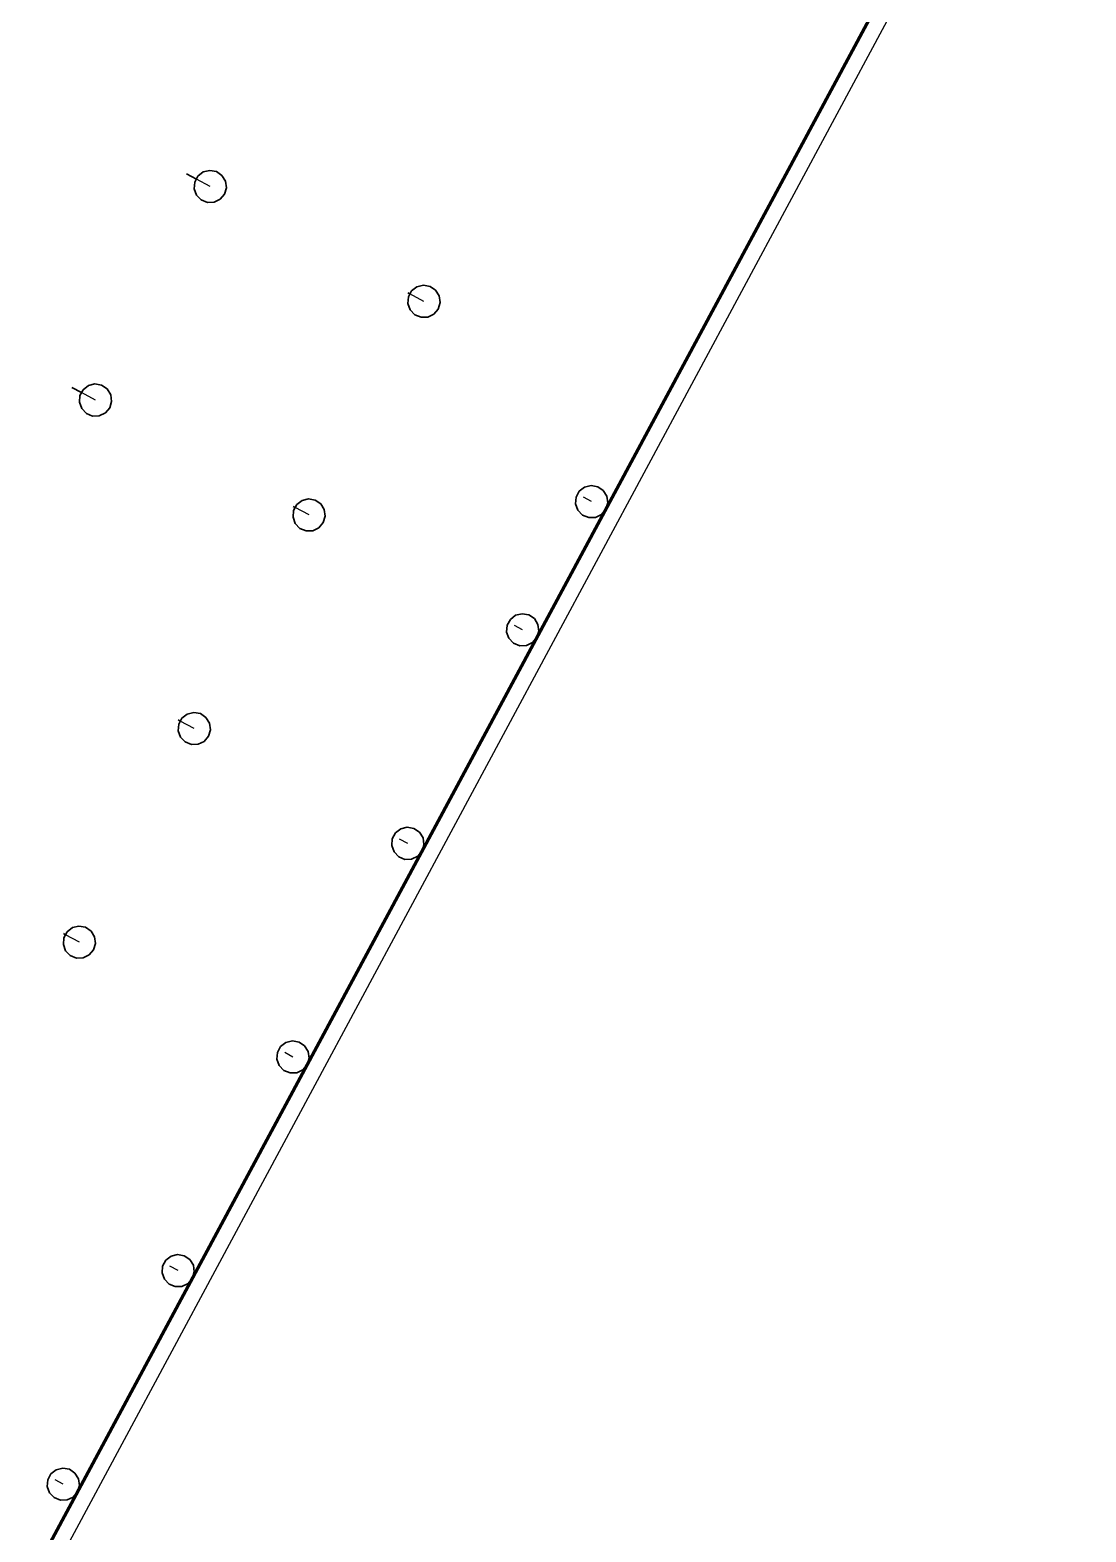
# Model space of a CAD drawing. Header units: metres. Extents: x 2711799 to 2711985, y 1236908 to 1237087.
# Drawn here: x 2711833.6 to 2711840.13, y 1236979.46 to 1236988.75 of the extents above; entities that cross this region are included whole.
import ezdxf

# ---------------------------------------------------------------- set-up
doc = ezdxf.new("R2010")
doc.units = ezdxf.units.M
doc.linetypes.add('AUSGEZOGEN', pattern=[0])
doc.linetypes.add('VERDECKT2_S2', pattern=[0.18, 0.1, -0.08])
for name, color, linetype, lineweight in [('XR$9$Beton Ansicht', 7, 'AUSGEZOGEN', 35), ('XR$9$Beton verdeckt vorne', 7, 'VERDECKT2_S2', 25), ('XR$9$STANDARD_1', 7, 'AUSGEZOGEN', 13)]:
    doc.layers.add(name, color=color, linetype=linetype, lineweight=lineweight)

msp = doc.modelspace()

# ---------------------------------------------------------------- linework, layer by layer
at = {"layer": 'XR$9$Beton Ansicht', "transparency": 33554687}
for p, q in [((2711834.6298, 1236987.8317, 640.05), (2711834.569, 1236987.8644, 640.05)), ((2711834.62, 1236987.8134, 640.05), (2711834.6397, 1236987.85, 640.05)), ((2711834.6397, 1236987.85, 640.05), (2711834.6725, 1236987.8754, 640.05)), ((2711834.6725, 1236987.8754, 640.05), (2711834.7129, 1236987.8853, 640.05)), ((2711834.7129, 1236987.8853, 640.05), (2711834.7539, 1236987.8779, 640.05)), ((2711834.7539, 1236987.8779, 640.05), (2711834.7882, 1236987.8545, 640.05)), ((2711834.7882, 1236987.8545, 640.05), (2711834.8101, 1236987.8191, 640.05)), ((2711834.6169, 1236987.7719, 640.05), (2711834.62, 1236987.8134, 640.05)), ((2711834.6309, 1236987.7328, 640.05), (2711834.6169, 1236987.7719, 640.05)), ((2711834.8157, 1236987.7779, 640.05), (2711834.804, 1236987.738, 640.05)), ((2711834.8101, 1236987.8191, 640.05), (2711834.8157, 1236987.7779, 640.05)), ((2711834.6597, 1236987.7027, 640.05), (2711834.6309, 1236987.7328, 640.05)), ((2711834.6982, 1236987.687, 640.05), (2711834.6597, 1236987.7027, 640.05)), ((2711834.7397, 1236987.6882, 640.05), (2711834.6982, 1236987.687, 640.05)), ((2711834.7772, 1236987.7063, 640.05), (2711834.7397, 1236987.6882, 640.05)), ((2711834.804, 1236987.738, 640.05), (2711834.7772, 1236987.7063, 640.05)), ((2711835.938, 1236987.0616, 640.05), (2711835.9411, 1236987.1031, 640.05)), ((2711835.951, 1236987.1214, 640.05), (2711835.9383, 1236987.1282, 640.05)), ((2711835.9411, 1236987.1031, 640.05), (2711835.9608, 1236987.1397, 640.05)), ((2711835.9608, 1236987.1397, 640.05), (2711835.9937, 1236987.1651, 640.05)), ((2711835.9937, 1236987.1651, 640.05), (2711836.0341, 1236987.175, 640.05)), ((2711836.0341, 1236987.175, 640.05), (2711836.075, 1236987.1676, 640.05)), ((2711836.075, 1236987.1676, 640.05), (2711836.1094, 1236987.1442, 640.05)), ((2711836.1094, 1236987.1442, 640.05), (2711836.1313, 1236987.1088, 640.05)), ((2711836.1313, 1236987.1088, 640.05), (2711836.1369, 1236987.0676, 640.05)), ((2711835.9521, 1236987.0224, 640.05), (2711835.938, 1236987.0616, 640.05)), ((2711835.9808, 1236986.9924, 640.05), (2711835.9521, 1236987.0224, 640.05)), ((2711836.1252, 1236987.0277, 640.05), (2711836.0983, 1236986.996, 640.05)), ((2711836.1369, 1236987.0676, 640.05), (2711836.1252, 1236987.0277, 640.05)), ((2711836.0193, 1236986.9766, 640.05), (2711835.9808, 1236986.9924, 640.05)), ((2711836.0609, 1236986.9779, 640.05), (2711836.0193, 1236986.9766, 640.05)), ((2711836.0983, 1236986.996, 640.05), (2711836.0609, 1236986.9779, 640.05)), ((2711833.9195, 1236986.5105, 640.05), (2711833.8587, 1236986.5432, 640.05)), ((2711833.9294, 1236986.5288, 640.05), (2711833.9622, 1236986.5543, 640.05)), ((2711833.9622, 1236986.5543, 640.05), (2711834.0026, 1236986.5642, 640.05)), ((2711834.0026, 1236986.5642, 640.05), (2711834.0435, 1236986.5567, 640.05)), ((2711834.0435, 1236986.5567, 640.05), (2711834.0779, 1236986.5333, 640.05)), ((2711833.9066, 1236986.4507, 640.05), (2711833.9097, 1236986.4922, 640.05)), ((2711833.9206, 1236986.4116, 640.05), (2711833.9066, 1236986.4507, 640.05)), ((2711833.9097, 1236986.4922, 640.05), (2711833.9294, 1236986.5288, 640.05)), ((2711834.0779, 1236986.5333, 640.05), (2711834.0998, 1236986.498, 640.05)), ((2711834.1054, 1236986.4568, 640.05), (2711834.0937, 1236986.4168, 640.05)), ((2711834.0998, 1236986.498, 640.05), (2711834.1054, 1236986.4568, 640.05)), ((2711833.9494, 1236986.3816, 640.05), (2711833.9206, 1236986.4116, 640.05)), ((2711833.9878, 1236986.3658, 640.05), (2711833.9494, 1236986.3816, 640.05)), ((2711834.0294, 1236986.3671, 640.05), (2711833.9878, 1236986.3658, 640.05)), ((2711834.0669, 1236986.3851, 640.05), (2711834.0294, 1236986.3671, 640.05)), ((2711834.0937, 1236986.4168, 640.05), (2711834.0669, 1236986.3851, 640.05)), ((2711836.9782, 1236985.8643, 640.05), (2711836.9979, 1236985.9009, 640.05)), ((2711836.9979, 1236985.9009, 640.05), (2711837.0307, 1236985.9264, 640.05)), ((2711837.0307, 1236985.9264, 640.05), (2711837.0711, 1236985.9362, 640.05)), ((2711837.0711, 1236985.9362, 640.05), (2711837.1121, 1236985.9288, 640.05)), ((2711837.1121, 1236985.9288, 640.05), (2711837.1464, 1236985.9054, 640.05)), ((2711837.1464, 1236985.9054, 640.05), (2711837.1683, 1236985.87, 640.05)), ((2711835.2407, 1236985.8002, 640.05), (2711835.228, 1236985.807, 640.05)), ((2711835.2308, 1236985.7819, 640.05), (2711835.2505, 1236985.8185, 640.05)), ((2711835.2505, 1236985.8185, 640.05), (2711835.2834, 1236985.844, 640.05)), ((2711835.2834, 1236985.844, 640.05), (2711835.3238, 1236985.8538, 640.05)), ((2711835.3238, 1236985.8538, 640.05), (2711835.3647, 1236985.8464, 640.05)), ((2711835.3647, 1236985.8464, 640.05), (2711835.3991, 1236985.823, 640.05)), ((2711835.3991, 1236985.823, 640.05), (2711835.4209, 1236985.7877, 640.05)), ((2711836.9751, 1236985.8228, 640.05), (2711836.9782, 1236985.8643, 640.05)), ((2711836.9891, 1236985.7837, 640.05), (2711836.9751, 1236985.8228, 640.05)), ((2711837.1739, 1236985.8288, 640.05), (2711837.1622, 1236985.7889, 640.05)), ((2711837.1683, 1236985.87, 640.05), (2711837.1739, 1236985.8288, 640.05)), ((2711835.2277, 1236985.7404, 640.05), (2711835.2308, 1236985.7819, 640.05)), ((2711835.2418, 1236985.7013, 640.05), (2711835.2277, 1236985.7404, 640.05)), ((2711835.4149, 1236985.7065, 640.05), (2711835.388, 1236985.6748, 640.05)), ((2711835.4265, 1236985.7465, 640.05), (2711835.4149, 1236985.7065, 640.05)), ((2711835.4209, 1236985.7877, 640.05), (2711835.4265, 1236985.7465, 640.05)), ((2711837.0179, 1236985.7536, 640.05), (2711836.9891, 1236985.7837, 640.05)), ((2711837.0563, 1236985.7379, 640.05), (2711837.0179, 1236985.7536, 640.05)), ((2711837.0979, 1236985.7391, 640.05), (2711837.0563, 1236985.7379, 640.05)), ((2711837.1354, 1236985.7572, 640.05), (2711837.0979, 1236985.7391, 640.05)), ((2711837.1622, 1236985.7889, 640.05), (2711837.1354, 1236985.7572, 640.05)), ((2711835.2705, 1236985.6712, 640.05), (2711835.2418, 1236985.7013, 640.05)), ((2711835.309, 1236985.6555, 640.05), (2711835.2705, 1236985.6712, 640.05)), ((2711835.3506, 1236985.6567, 640.05), (2711835.309, 1236985.6555, 640.05)), ((2711835.388, 1236985.6748, 640.05), (2711835.3506, 1236985.6567, 640.05)), ((2711836.5489, 1236985.0301, 640.05), (2711836.552, 1236985.0716, 640.05)), ((2711836.552, 1236985.0716, 640.05), (2711836.5717, 1236985.1082, 640.05)), ((2711836.5717, 1236985.1082, 640.05), (2711836.6046, 1236985.1337, 640.05)), ((2711836.6046, 1236985.1337, 640.05), (2711836.6449, 1236985.1435, 640.05)), ((2711836.6449, 1236985.1435, 640.05), (2711836.6859, 1236985.1361, 640.05)), ((2711836.6859, 1236985.1361, 640.05), (2711836.7202, 1236985.1127, 640.05)), ((2711836.7202, 1236985.1127, 640.05), (2711836.7421, 1236985.0773, 640.05)), ((2711836.7421, 1236985.0773, 640.05), (2711836.7477, 1236985.0361, 640.05)), ((2711836.5629, 1236984.991, 640.05), (2711836.5489, 1236985.0301, 640.05)), ((2711836.5917, 1236984.9609, 640.05), (2711836.5629, 1236984.991, 640.05)), ((2711836.6302, 1236984.9452, 640.05), (2711836.5917, 1236984.9609, 640.05)), ((2711836.7092, 1236984.9645, 640.05), (2711836.6717, 1236984.9464, 640.05)), ((2711836.7361, 1236984.9962, 640.05), (2711836.7092, 1236984.9645, 640.05)), ((2711836.7477, 1236985.0361, 640.05), (2711836.7361, 1236984.9962, 640.05)), ((2711836.6717, 1236984.9464, 640.05), (2711836.6302, 1236984.9452, 640.05)), ((2711834.5205, 1236984.4607, 640.05), (2711834.5402, 1236984.4974, 640.05)), ((2711834.5402, 1236984.4974, 640.05), (2711834.5731, 1236984.5228, 640.05)), ((2711834.5731, 1236984.5228, 640.05), (2711834.6135, 1236984.5327, 640.05)), ((2711834.6135, 1236984.5327, 640.05), (2711834.6544, 1236984.5253, 640.05)), ((2711834.6544, 1236984.5253, 640.05), (2711834.6888, 1236984.5019, 640.05)), ((2711834.6888, 1236984.5019, 640.05), (2711834.7106, 1236984.4665, 640.05)), ((2711834.5174, 1236984.4193, 640.05), (2711834.5205, 1236984.4607, 640.05)), ((2711834.5315, 1236984.3801, 640.05), (2711834.5174, 1236984.4193, 640.05)), ((2711834.5304, 1236984.479, 640.05), (2711834.5176, 1236984.4859, 640.05)), ((2711834.7162, 1236984.4253, 640.05), (2711834.7046, 1236984.3854, 640.05)), ((2711834.7106, 1236984.4665, 640.05), (2711834.7162, 1236984.4253, 640.05)), ((2711834.5602, 1236984.3501, 640.05), (2711834.5315, 1236984.3801, 640.05)), ((2711834.5987, 1236984.3343, 640.05), (2711834.5602, 1236984.3501, 640.05)), ((2711834.6403, 1236984.3356, 640.05), (2711834.5987, 1236984.3343, 640.05)), ((2711834.6777, 1236984.3536, 640.05), (2711834.6403, 1236984.3356, 640.05)), ((2711834.7046, 1236984.3854, 640.05), (2711834.6777, 1236984.3536, 640.05)), ((2711835.8417, 1236983.7504, 640.05), (2711835.8614, 1236983.7871, 640.05)), ((2711835.8614, 1236983.7871, 640.05), (2711835.8942, 1236983.8125, 640.05)), ((2711835.8942, 1236983.8125, 640.05), (2711835.9346, 1236983.8224, 640.05)), ((2711835.9346, 1236983.8224, 640.05), (2711835.9756, 1236983.815, 640.05)), ((2711835.9756, 1236983.815, 640.05), (2711836.0099, 1236983.7916, 640.05)), ((2711836.0099, 1236983.7916, 640.05), (2711836.0318, 1236983.7562, 640.05)), ((2711836.0318, 1236983.7562, 640.05), (2711836.0374, 1236983.715, 640.05)), ((2711835.8386, 1236983.709, 640.05), (2711835.8417, 1236983.7504, 640.05)), ((2711835.8526, 1236983.6698, 640.05), (2711835.8386, 1236983.709, 640.05)), ((2711835.8814, 1236983.6398, 640.05), (2711835.8526, 1236983.6698, 640.05)), ((2711836.0257, 1236983.6751, 640.05), (2711835.9989, 1236983.6433, 640.05)), ((2711836.0374, 1236983.715, 640.05), (2711836.0257, 1236983.6751, 640.05)), ((2711835.9198, 1236983.624, 640.05), (2711835.8814, 1236983.6398, 640.05)), ((2711835.9614, 1236983.6253, 640.05), (2711835.9198, 1236983.624, 640.05)), ((2711835.9989, 1236983.6433, 640.05), (2711835.9614, 1236983.6253, 640.05)), ((2711833.8299, 1236983.1762, 640.05), (2711833.8628, 1236983.2017, 640.05)), ((2711833.8628, 1236983.2017, 640.05), (2711833.9032, 1236983.2115, 640.05)), ((2711833.9032, 1236983.2115, 640.05), (2711833.9441, 1236983.2041, 640.05)), ((2711833.9441, 1236983.2041, 640.05), (2711833.9785, 1236983.1807, 640.05)), ((2711833.8071, 1236983.0981, 640.05), (2711833.8102, 1236983.1396, 640.05)), ((2711833.82, 1236983.1579, 640.05), (2711833.8073, 1236983.1647, 640.05)), ((2711833.8102, 1236983.1396, 640.05), (2711833.8299, 1236983.1762, 640.05)), ((2711833.9785, 1236983.1807, 640.05), (2711834.0003, 1236983.1453, 640.05)), ((2711834.0059, 1236983.1041, 640.05), (2711833.9943, 1236983.0642, 640.05)), ((2711834.0003, 1236983.1453, 640.05), (2711834.0059, 1236983.1041, 640.05)), ((2711833.8212, 1236983.059, 640.05), (2711833.8071, 1236983.0981, 640.05)), ((2711833.8499, 1236983.0289, 640.05), (2711833.8212, 1236983.059, 640.05)), ((2711833.8884, 1236983.0132, 640.05), (2711833.8499, 1236983.0289, 640.05)), ((2711833.9299, 1236983.0144, 640.05), (2711833.8884, 1236983.0132, 640.05)), ((2711833.9674, 1236983.0325, 640.05), (2711833.9299, 1236983.0144, 640.05)), ((2711833.9943, 1236983.0642, 640.05), (2711833.9674, 1236983.0325, 640.05)), ((2711835.1314, 1236982.4293, 640.05), (2711835.1511, 1236982.4659, 640.05)), ((2711835.1511, 1236982.4659, 640.05), (2711835.1839, 1236982.4913, 640.05)), ((2711835.1839, 1236982.4913, 640.05), (2711835.2243, 1236982.5012, 640.05)), ((2711835.2243, 1236982.5012, 640.05), (2711835.2652, 1236982.4938, 640.05)), ((2711835.2652, 1236982.4938, 640.05), (2711835.2996, 1236982.4704, 640.05)), ((2711835.2996, 1236982.4704, 640.05), (2711835.3215, 1236982.435, 640.05)), ((2711835.1283, 1236982.3878, 640.05), (2711835.1314, 1236982.4293, 640.05)), ((2711835.1423, 1236982.3487, 640.05), (2711835.1283, 1236982.3878, 640.05)), ((2711835.3271, 1236982.3938, 640.05), (2711835.3154, 1236982.3539, 640.05)), ((2711835.3215, 1236982.435, 640.05), (2711835.3271, 1236982.3938, 640.05)), ((2711835.1711, 1236982.3186, 640.05), (2711835.1423, 1236982.3487, 640.05)), ((2711835.2095, 1236982.3029, 640.05), (2711835.1711, 1236982.3186, 640.05)), ((2711835.2511, 1236982.3041, 640.05), (2711835.2095, 1236982.3029, 640.05)), ((2711835.2886, 1236982.3222, 640.05), (2711835.2511, 1236982.3041, 640.05)), ((2711835.3154, 1236982.3539, 640.05), (2711835.2886, 1236982.3222, 640.05)), ((2711834.4407, 1236981.1447, 640.05), (2711834.4736, 1236981.1702, 640.05)), ((2711834.4736, 1236981.1702, 640.05), (2711834.514, 1236981.1801, 640.05)), ((2711834.514, 1236981.1801, 640.05), (2711834.5549, 1236981.1726, 640.05)), ((2711834.5549, 1236981.1726, 640.05), (2711834.5893, 1236981.1492, 640.05)), ((2711834.418, 1236981.0666, 640.05), (2711834.4211, 1236981.1081, 640.05)), ((2711834.432, 1236981.0275, 640.05), (2711834.418, 1236981.0666, 640.05)), ((2711834.4211, 1236981.1081, 640.05), (2711834.4407, 1236981.1447, 640.05)), ((2711834.5893, 1236981.1492, 640.05), (2711834.6112, 1236981.1139, 640.05)), ((2711834.6168, 1236981.0727, 640.05), (2711834.6051, 1236981.0327, 640.05)), ((2711834.6112, 1236981.1139, 640.05), (2711834.6168, 1236981.0727, 640.05)), ((2711834.4607, 1236980.9975, 640.05), (2711834.432, 1236981.0275, 640.05)), ((2711834.4992, 1236980.9817, 640.05), (2711834.4607, 1236980.9975, 640.05)), ((2711834.5408, 1236980.983, 640.05), (2711834.4992, 1236980.9817, 640.05)), ((2711834.5783, 1236981.001, 640.05), (2711834.5408, 1236980.983, 640.05)), ((2711834.6051, 1236981.0327, 640.05), (2711834.5783, 1236981.001, 640.05)), ((2711833.7633, 1236979.849, 640.05), (2711833.8037, 1236979.8589, 640.05)), ((2711833.8037, 1236979.8589, 640.05), (2711833.8446, 1236979.8515, 640.05)), ((2711833.8446, 1236979.8515, 640.05), (2711833.879, 1236979.8281, 640.05)), ((2711833.7076, 1236979.7455, 640.05), (2711833.7107, 1236979.787, 640.05)), ((2711833.7107, 1236979.787, 640.05), (2711833.7304, 1236979.8236, 640.05)), ((2711833.7304, 1236979.8236, 640.05), (2711833.7633, 1236979.849, 640.05)), ((2711833.879, 1236979.8281, 640.05), (2711833.9009, 1236979.7927, 640.05)), ((2711833.9009, 1236979.7927, 640.05), (2711833.9065, 1236979.7515, 640.05)), ((2711833.7217, 1236979.7063, 640.05), (2711833.7076, 1236979.7455, 640.05)), ((2711833.7504, 1236979.6763, 640.05), (2711833.7217, 1236979.7063, 640.05)), ((2711833.7889, 1236979.6605, 640.05), (2711833.7504, 1236979.6763, 640.05)), ((2711833.8679, 1236979.6799, 640.05), (2711833.8305, 1236979.6618, 640.05)), ((2711833.8948, 1236979.7116, 640.05), (2711833.8679, 1236979.6799, 640.05)), ((2711833.9065, 1236979.7515, 640.05), (2711833.8948, 1236979.7116, 640.05)), ((2711833.8305, 1236979.6618, 640.05), (2711833.7889, 1236979.6605, 640.05))]:
    msp.add_line(p, q, dxfattribs=at)
at = {"layer": 'XR$9$Beton Ansicht', "color": 7, "linetype": 'AUSGEZOGEN', "lineweight": 35, "transparency": 33554687}
for p, q in [((2711834.6298, 1236987.8317, 640.05), (2711834.569, 1236987.8644, 640.05)), ((2711834.62, 1236987.8134, 640.05), (2711834.6397, 1236987.85, 640.05)), ((2711834.6397, 1236987.85, 640.05), (2711834.6725, 1236987.8754, 640.05)), ((2711834.6725, 1236987.8754, 640.05), (2711834.7129, 1236987.8853, 640.05)), ((2711834.7129, 1236987.8853, 640.05), (2711834.7539, 1236987.8779, 640.05)), ((2711834.7539, 1236987.8779, 640.05), (2711834.7882, 1236987.8545, 640.05)), ((2711834.7882, 1236987.8545, 640.05), (2711834.8101, 1236987.8191, 640.05)), ((2711834.6169, 1236987.7719, 640.05), (2711834.62, 1236987.8134, 640.05)), ((2711834.6309, 1236987.7328, 640.05), (2711834.6169, 1236987.7719, 640.05)), ((2711834.8157, 1236987.7779, 640.05), (2711834.804, 1236987.738, 640.05)), ((2711834.8101, 1236987.8191, 640.05), (2711834.8157, 1236987.7779, 640.05)), ((2711834.6597, 1236987.7027, 640.05), (2711834.6309, 1236987.7328, 640.05)), ((2711834.6982, 1236987.687, 640.05), (2711834.6597, 1236987.7027, 640.05)), ((2711834.7397, 1236987.6882, 640.05), (2711834.6982, 1236987.687, 640.05)), ((2711834.7772, 1236987.7063, 640.05), (2711834.7397, 1236987.6882, 640.05)), ((2711834.804, 1236987.738, 640.05), (2711834.7772, 1236987.7063, 640.05)), ((2711835.938, 1236987.0616, 640.05), (2711835.9411, 1236987.1031, 640.05)), ((2711835.951, 1236987.1214, 640.05), (2711835.9383, 1236987.1282, 640.05)), ((2711835.9411, 1236987.1031, 640.05), (2711835.9608, 1236987.1397, 640.05)), ((2711835.9608, 1236987.1397, 640.05), (2711835.9937, 1236987.1651, 640.05)), ((2711835.9937, 1236987.1651, 640.05), (2711836.0341, 1236987.175, 640.05)), ((2711836.0341, 1236987.175, 640.05), (2711836.075, 1236987.1676, 640.05)), ((2711836.075, 1236987.1676, 640.05), (2711836.1094, 1236987.1442, 640.05)), ((2711836.1094, 1236987.1442, 640.05), (2711836.1313, 1236987.1088, 640.05)), ((2711836.1313, 1236987.1088, 640.05), (2711836.1369, 1236987.0676, 640.05)), ((2711835.9521, 1236987.0224, 640.05), (2711835.938, 1236987.0616, 640.05)), ((2711835.9808, 1236986.9924, 640.05), (2711835.9521, 1236987.0224, 640.05)), ((2711836.1252, 1236987.0277, 640.05), (2711836.0983, 1236986.996, 640.05)), ((2711836.1369, 1236987.0676, 640.05), (2711836.1252, 1236987.0277, 640.05)), ((2711836.0193, 1236986.9766, 640.05), (2711835.9808, 1236986.9924, 640.05)), ((2711836.0609, 1236986.9779, 640.05), (2711836.0193, 1236986.9766, 640.05)), ((2711836.0983, 1236986.996, 640.05), (2711836.0609, 1236986.9779, 640.05)), ((2711833.9195, 1236986.5105, 640.05), (2711833.8587, 1236986.5432, 640.05)), ((2711833.9294, 1236986.5288, 640.05), (2711833.9622, 1236986.5543, 640.05)), ((2711833.9622, 1236986.5543, 640.05), (2711834.0026, 1236986.5642, 640.05)), ((2711834.0026, 1236986.5642, 640.05), (2711834.0435, 1236986.5567, 640.05)), ((2711834.0435, 1236986.5567, 640.05), (2711834.0779, 1236986.5333, 640.05)), ((2711833.9066, 1236986.4507, 640.05), (2711833.9097, 1236986.4922, 640.05)), ((2711833.9206, 1236986.4116, 640.05), (2711833.9066, 1236986.4507, 640.05)), ((2711833.9097, 1236986.4922, 640.05), (2711833.9294, 1236986.5288, 640.05)), ((2711834.0779, 1236986.5333, 640.05), (2711834.0998, 1236986.498, 640.05)), ((2711834.1054, 1236986.4568, 640.05), (2711834.0937, 1236986.4168, 640.05)), ((2711834.0998, 1236986.498, 640.05), (2711834.1054, 1236986.4568, 640.05)), ((2711833.9494, 1236986.3816, 640.05), (2711833.9206, 1236986.4116, 640.05)), ((2711833.9878, 1236986.3658, 640.05), (2711833.9494, 1236986.3816, 640.05)), ((2711834.0294, 1236986.3671, 640.05), (2711833.9878, 1236986.3658, 640.05)), ((2711834.0669, 1236986.3851, 640.05), (2711834.0294, 1236986.3671, 640.05)), ((2711834.0937, 1236986.4168, 640.05), (2711834.0669, 1236986.3851, 640.05)), ((2711836.9782, 1236985.8643, 640.05), (2711836.9979, 1236985.9009, 640.05)), ((2711836.9979, 1236985.9009, 640.05), (2711837.0307, 1236985.9264, 640.05)), ((2711837.0307, 1236985.9264, 640.05), (2711837.0711, 1236985.9362, 640.05)), ((2711837.0711, 1236985.9362, 640.05), (2711837.1121, 1236985.9288, 640.05)), ((2711837.1121, 1236985.9288, 640.05), (2711837.1464, 1236985.9054, 640.05)), ((2711837.1464, 1236985.9054, 640.05), (2711837.1683, 1236985.87, 640.05)), ((2711835.2407, 1236985.8002, 640.05), (2711835.228, 1236985.807, 640.05)), ((2711835.2308, 1236985.7819, 640.05), (2711835.2505, 1236985.8185, 640.05)), ((2711835.2505, 1236985.8185, 640.05), (2711835.2834, 1236985.844, 640.05)), ((2711835.2834, 1236985.844, 640.05), (2711835.3238, 1236985.8538, 640.05)), ((2711835.3238, 1236985.8538, 640.05), (2711835.3647, 1236985.8464, 640.05)), ((2711835.3647, 1236985.8464, 640.05), (2711835.3991, 1236985.823, 640.05)), ((2711835.3991, 1236985.823, 640.05), (2711835.4209, 1236985.7877, 640.05)), ((2711836.9751, 1236985.8228, 640.05), (2711836.9782, 1236985.8643, 640.05)), ((2711836.9891, 1236985.7837, 640.05), (2711836.9751, 1236985.8228, 640.05)), ((2711837.1739, 1236985.8288, 640.05), (2711837.1622, 1236985.7889, 640.05)), ((2711837.1683, 1236985.87, 640.05), (2711837.1739, 1236985.8288, 640.05)), ((2711835.2277, 1236985.7404, 640.05), (2711835.2308, 1236985.7819, 640.05)), ((2711835.2418, 1236985.7013, 640.05), (2711835.2277, 1236985.7404, 640.05)), ((2711835.4149, 1236985.7065, 640.05), (2711835.388, 1236985.6748, 640.05)), ((2711835.4265, 1236985.7465, 640.05), (2711835.4149, 1236985.7065, 640.05)), ((2711835.4209, 1236985.7877, 640.05), (2711835.4265, 1236985.7465, 640.05)), ((2711837.0179, 1236985.7536, 640.05), (2711836.9891, 1236985.7837, 640.05)), ((2711837.0563, 1236985.7379, 640.05), (2711837.0179, 1236985.7536, 640.05)), ((2711837.0979, 1236985.7391, 640.05), (2711837.0563, 1236985.7379, 640.05)), ((2711837.1354, 1236985.7572, 640.05), (2711837.0979, 1236985.7391, 640.05)), ((2711837.1622, 1236985.7889, 640.05), (2711837.1354, 1236985.7572, 640.05)), ((2711835.2705, 1236985.6712, 640.05), (2711835.2418, 1236985.7013, 640.05)), ((2711835.309, 1236985.6555, 640.05), (2711835.2705, 1236985.6712, 640.05)), ((2711835.3506, 1236985.6567, 640.05), (2711835.309, 1236985.6555, 640.05)), ((2711835.388, 1236985.6748, 640.05), (2711835.3506, 1236985.6567, 640.05)), ((2711836.5489, 1236985.0301, 640.05), (2711836.552, 1236985.0716, 640.05)), ((2711836.552, 1236985.0716, 640.05), (2711836.5717, 1236985.1082, 640.05)), ((2711836.5717, 1236985.1082, 640.05), (2711836.6046, 1236985.1337, 640.05)), ((2711836.6046, 1236985.1337, 640.05), (2711836.6449, 1236985.1435, 640.05)), ((2711836.6449, 1236985.1435, 640.05), (2711836.6859, 1236985.1361, 640.05)), ((2711836.6859, 1236985.1361, 640.05), (2711836.7202, 1236985.1127, 640.05)), ((2711836.7202, 1236985.1127, 640.05), (2711836.7421, 1236985.0773, 640.05)), ((2711836.7421, 1236985.0773, 640.05), (2711836.7477, 1236985.0361, 640.05)), ((2711836.5629, 1236984.991, 640.05), (2711836.5489, 1236985.0301, 640.05)), ((2711836.5917, 1236984.9609, 640.05), (2711836.5629, 1236984.991, 640.05)), ((2711836.6302, 1236984.9452, 640.05), (2711836.5917, 1236984.9609, 640.05)), ((2711836.7092, 1236984.9645, 640.05), (2711836.6717, 1236984.9464, 640.05)), ((2711836.7361, 1236984.9962, 640.05), (2711836.7092, 1236984.9645, 640.05)), ((2711836.7477, 1236985.0361, 640.05), (2711836.7361, 1236984.9962, 640.05)), ((2711836.6717, 1236984.9464, 640.05), (2711836.6302, 1236984.9452, 640.05)), ((2711834.5205, 1236984.4607, 640.05), (2711834.5402, 1236984.4974, 640.05)), ((2711834.5402, 1236984.4974, 640.05), (2711834.5731, 1236984.5228, 640.05)), ((2711834.5731, 1236984.5228, 640.05), (2711834.6135, 1236984.5327, 640.05)), ((2711834.6135, 1236984.5327, 640.05), (2711834.6544, 1236984.5253, 640.05)), ((2711834.6544, 1236984.5253, 640.05), (2711834.6888, 1236984.5019, 640.05)), ((2711834.6888, 1236984.5019, 640.05), (2711834.7106, 1236984.4665, 640.05)), ((2711834.5174, 1236984.4193, 640.05), (2711834.5205, 1236984.4607, 640.05)), ((2711834.5315, 1236984.3801, 640.05), (2711834.5174, 1236984.4193, 640.05)), ((2711834.5304, 1236984.479, 640.05), (2711834.5176, 1236984.4859, 640.05)), ((2711834.7162, 1236984.4253, 640.05), (2711834.7046, 1236984.3854, 640.05)), ((2711834.7106, 1236984.4665, 640.05), (2711834.7162, 1236984.4253, 640.05)), ((2711834.5602, 1236984.3501, 640.05), (2711834.5315, 1236984.3801, 640.05)), ((2711834.5987, 1236984.3343, 640.05), (2711834.5602, 1236984.3501, 640.05)), ((2711834.6403, 1236984.3356, 640.05), (2711834.5987, 1236984.3343, 640.05)), ((2711834.6777, 1236984.3536, 640.05), (2711834.6403, 1236984.3356, 640.05)), ((2711834.7046, 1236984.3854, 640.05), (2711834.6777, 1236984.3536, 640.05)), ((2711835.8417, 1236983.7504, 640.05), (2711835.8614, 1236983.7871, 640.05)), ((2711835.8614, 1236983.7871, 640.05), (2711835.8942, 1236983.8125, 640.05)), ((2711835.8942, 1236983.8125, 640.05), (2711835.9346, 1236983.8224, 640.05)), ((2711835.9346, 1236983.8224, 640.05), (2711835.9756, 1236983.815, 640.05)), ((2711835.9756, 1236983.815, 640.05), (2711836.0099, 1236983.7916, 640.05)), ((2711836.0099, 1236983.7916, 640.05), (2711836.0318, 1236983.7562, 640.05)), ((2711836.0318, 1236983.7562, 640.05), (2711836.0374, 1236983.715, 640.05)), ((2711835.8386, 1236983.709, 640.05), (2711835.8417, 1236983.7504, 640.05)), ((2711835.8526, 1236983.6698, 640.05), (2711835.8386, 1236983.709, 640.05)), ((2711835.8814, 1236983.6398, 640.05), (2711835.8526, 1236983.6698, 640.05)), ((2711836.0257, 1236983.6751, 640.05), (2711835.9989, 1236983.6433, 640.05)), ((2711836.0374, 1236983.715, 640.05), (2711836.0257, 1236983.6751, 640.05)), ((2711835.9198, 1236983.624, 640.05), (2711835.8814, 1236983.6398, 640.05)), ((2711835.9614, 1236983.6253, 640.05), (2711835.9198, 1236983.624, 640.05)), ((2711835.9989, 1236983.6433, 640.05), (2711835.9614, 1236983.6253, 640.05)), ((2711833.8299, 1236983.1762, 640.05), (2711833.8628, 1236983.2017, 640.05)), ((2711833.8628, 1236983.2017, 640.05), (2711833.9032, 1236983.2115, 640.05)), ((2711833.9032, 1236983.2115, 640.05), (2711833.9441, 1236983.2041, 640.05)), ((2711833.9441, 1236983.2041, 640.05), (2711833.9785, 1236983.1807, 640.05)), ((2711833.8071, 1236983.0981, 640.05), (2711833.8102, 1236983.1396, 640.05)), ((2711833.82, 1236983.1579, 640.05), (2711833.8073, 1236983.1647, 640.05)), ((2711833.8102, 1236983.1396, 640.05), (2711833.8299, 1236983.1762, 640.05)), ((2711833.9785, 1236983.1807, 640.05), (2711834.0003, 1236983.1453, 640.05)), ((2711834.0059, 1236983.1041, 640.05), (2711833.9943, 1236983.0642, 640.05)), ((2711834.0003, 1236983.1453, 640.05), (2711834.0059, 1236983.1041, 640.05)), ((2711833.8212, 1236983.059, 640.05), (2711833.8071, 1236983.0981, 640.05)), ((2711833.8499, 1236983.0289, 640.05), (2711833.8212, 1236983.059, 640.05)), ((2711833.8884, 1236983.0132, 640.05), (2711833.8499, 1236983.0289, 640.05)), ((2711833.9299, 1236983.0144, 640.05), (2711833.8884, 1236983.0132, 640.05)), ((2711833.9674, 1236983.0325, 640.05), (2711833.9299, 1236983.0144, 640.05)), ((2711833.9943, 1236983.0642, 640.05), (2711833.9674, 1236983.0325, 640.05)), ((2711835.1314, 1236982.4293, 640.05), (2711835.1511, 1236982.4659, 640.05)), ((2711835.1511, 1236982.4659, 640.05), (2711835.1839, 1236982.4913, 640.05)), ((2711835.1839, 1236982.4913, 640.05), (2711835.2243, 1236982.5012, 640.05)), ((2711835.2243, 1236982.5012, 640.05), (2711835.2652, 1236982.4938, 640.05)), ((2711835.2652, 1236982.4938, 640.05), (2711835.2996, 1236982.4704, 640.05)), ((2711835.2996, 1236982.4704, 640.05), (2711835.3215, 1236982.435, 640.05)), ((2711835.1283, 1236982.3878, 640.05), (2711835.1314, 1236982.4293, 640.05)), ((2711835.1423, 1236982.3487, 640.05), (2711835.1283, 1236982.3878, 640.05)), ((2711835.3271, 1236982.3938, 640.05), (2711835.3154, 1236982.3539, 640.05)), ((2711835.3215, 1236982.435, 640.05), (2711835.3271, 1236982.3938, 640.05)), ((2711835.1711, 1236982.3186, 640.05), (2711835.1423, 1236982.3487, 640.05)), ((2711835.2095, 1236982.3029, 640.05), (2711835.1711, 1236982.3186, 640.05)), ((2711835.2511, 1236982.3041, 640.05), (2711835.2095, 1236982.3029, 640.05)), ((2711835.2886, 1236982.3222, 640.05), (2711835.2511, 1236982.3041, 640.05)), ((2711835.3154, 1236982.3539, 640.05), (2711835.2886, 1236982.3222, 640.05)), ((2711834.4407, 1236981.1447, 640.05), (2711834.4736, 1236981.1702, 640.05)), ((2711834.4736, 1236981.1702, 640.05), (2711834.514, 1236981.1801, 640.05)), ((2711834.514, 1236981.1801, 640.05), (2711834.5549, 1236981.1726, 640.05)), ((2711834.5549, 1236981.1726, 640.05), (2711834.5893, 1236981.1492, 640.05)), ((2711834.418, 1236981.0666, 640.05), (2711834.4211, 1236981.1081, 640.05)), ((2711834.432, 1236981.0275, 640.05), (2711834.418, 1236981.0666, 640.05)), ((2711834.4211, 1236981.1081, 640.05), (2711834.4407, 1236981.1447, 640.05)), ((2711834.5893, 1236981.1492, 640.05), (2711834.6112, 1236981.1139, 640.05)), ((2711834.6168, 1236981.0727, 640.05), (2711834.6051, 1236981.0327, 640.05)), ((2711834.6112, 1236981.1139, 640.05), (2711834.6168, 1236981.0727, 640.05)), ((2711834.4607, 1236980.9975, 640.05), (2711834.432, 1236981.0275, 640.05)), ((2711834.4992, 1236980.9817, 640.05), (2711834.4607, 1236980.9975, 640.05)), ((2711834.5408, 1236980.983, 640.05), (2711834.4992, 1236980.9817, 640.05)), ((2711834.5783, 1236981.001, 640.05), (2711834.5408, 1236980.983, 640.05)), ((2711834.6051, 1236981.0327, 640.05), (2711834.5783, 1236981.001, 640.05)), ((2711833.7633, 1236979.849, 640.05), (2711833.8037, 1236979.8589, 640.05)), ((2711833.8037, 1236979.8589, 640.05), (2711833.8446, 1236979.8515, 640.05)), ((2711833.8446, 1236979.8515, 640.05), (2711833.879, 1236979.8281, 640.05)), ((2711833.7076, 1236979.7455, 640.05), (2711833.7107, 1236979.787, 640.05)), ((2711833.7107, 1236979.787, 640.05), (2711833.7304, 1236979.8236, 640.05)), ((2711833.7304, 1236979.8236, 640.05), (2711833.7633, 1236979.849, 640.05)), ((2711833.879, 1236979.8281, 640.05), (2711833.9009, 1236979.7927, 640.05)), ((2711833.9009, 1236979.7927, 640.05), (2711833.9065, 1236979.7515, 640.05)), ((2711833.7217, 1236979.7063, 640.05), (2711833.7076, 1236979.7455, 640.05)), ((2711833.7504, 1236979.6763, 640.05), (2711833.7217, 1236979.7063, 640.05)), ((2711833.7889, 1236979.6605, 640.05), (2711833.7504, 1236979.6763, 640.05)), ((2711833.8679, 1236979.6799, 640.05), (2711833.8305, 1236979.6618, 640.05)), ((2711833.8948, 1236979.7116, 640.05), (2711833.8679, 1236979.6799, 640.05)), ((2711833.9065, 1236979.7515, 640.05), (2711833.8948, 1236979.7116, 640.05)), ((2711833.8305, 1236979.6618, 640.05), (2711833.7889, 1236979.6605, 640.05))]:
    msp.add_line(p, q, dxfattribs=at)
at = {"layer": 'XR$9$Beton verdeckt vorne', "transparency": 33554687}
for p, q in [((2711834.7159, 1236987.7854, 640.05), (2711834.6298, 1236987.8317, 640.05)), ((2711836.037, 1236987.0751, 640.05), (2711835.951, 1236987.1214, 640.05)), ((2711834.0056, 1236986.4642, 640.05), (2711833.9195, 1236986.5105, 640.05)), ((2711835.3267, 1236985.7539, 640.05), (2711835.2407, 1236985.8002, 640.05)), ((2711837.0741, 1236985.8363, 640.05), (2711837.0234, 1236985.8636, 640.05)), ((2711836.6479, 1236985.0436, 640.05), (2711836.5972, 1236985.0709, 640.05)), ((2711834.6164, 1236984.4328, 640.05), (2711834.5304, 1236984.479, 640.05)), ((2711835.9376, 1236983.7225, 640.05), (2711835.8869, 1236983.7497, 640.05)), ((2711833.9061, 1236983.1116, 640.05), (2711833.82, 1236983.1579, 640.05)), ((2711835.2273, 1236982.4013, 640.05), (2711835.1766, 1236982.4286, 640.05)), ((2711834.517, 1236981.0801, 640.05), (2711834.4663, 1236981.1074, 640.05)), ((2711833.8067, 1236979.759, 640.05), (2711833.756, 1236979.7862, 640.05))]:
    msp.add_line(p, q, dxfattribs=at)
at = {"layer": 'XR$9$Beton verdeckt vorne', "color": 7, "linetype": 'VERDECKT2_S2', "lineweight": 25, "transparency": 33554687}
for p, q in [((2711834.7159, 1236987.7854, 640.05), (2711834.6298, 1236987.8317, 640.05)), ((2711836.037, 1236987.0751, 640.05), (2711835.951, 1236987.1214, 640.05)), ((2711834.0056, 1236986.4642, 640.05), (2711833.9195, 1236986.5105, 640.05)), ((2711835.3267, 1236985.7539, 640.05), (2711835.2407, 1236985.8002, 640.05)), ((2711837.0741, 1236985.8363, 640.05), (2711837.0234, 1236985.8636, 640.05)), ((2711836.6479, 1236985.0436, 640.05), (2711836.5972, 1236985.0709, 640.05)), ((2711834.6164, 1236984.4328, 640.05), (2711834.5304, 1236984.479, 640.05)), ((2711835.9376, 1236983.7225, 640.05), (2711835.8869, 1236983.7497, 640.05)), ((2711833.9061, 1236983.1116, 640.05), (2711833.82, 1236983.1579, 640.05)), ((2711835.2273, 1236982.4013, 640.05), (2711835.1766, 1236982.4286, 640.05)), ((2711834.517, 1236981.0801, 640.05), (2711834.4663, 1236981.1074, 640.05)), ((2711833.8067, 1236979.759, 640.05), (2711833.756, 1236979.7862, 640.05))]:
    msp.add_line(p, q, dxfattribs=at)
at = {"layer": 'XR$9$STANDARD_1', "color": 211, "linetype": 'AUSGEZOGEN', "lineweight": 100, "transparency": 33554687}
for p, q in [((2711829.4105, 1236971.3709, 640.05), (2711847.0066, 1237004.0993, 640.05)), ((2711847.0066, 1237004.0993, 640.05), (2711829.4105, 1236971.3709, 640.05))]:
    msp.add_line(p, q, dxfattribs=at)
at = {"layer": 'XR$9$STANDARD_1', "color": 211, "linetype": 'AUSGEZOGEN', "lineweight": 25, "transparency": 33554687}
for p, q in [((2711829.4105, 1236971.3709, 640.05), (2711847.0066, 1237004.0993, 640.05)), ((2711847.0066, 1237004.0993, 640.05), (2711829.4105, 1236971.3709, 640.05))]:
    msp.add_line(p, q, dxfattribs=at)
at = {"layer": 'XR$9$STANDARD_1', "color": 5, "linetype": 'AUSGEZOGEN', "lineweight": 25, "transparency": 33554687, "elevation": 0}
msp.add_lwpolyline([(2711842.0106, 1237006.8989), (2711824.3197, 1236973.9944), (2711829.4512, 1236971.2355), (2711847.1421, 1237004.14), (2711842.0106, 1237006.8989)], dxfattribs=at)

doc.saveas('drawing.dxf')
